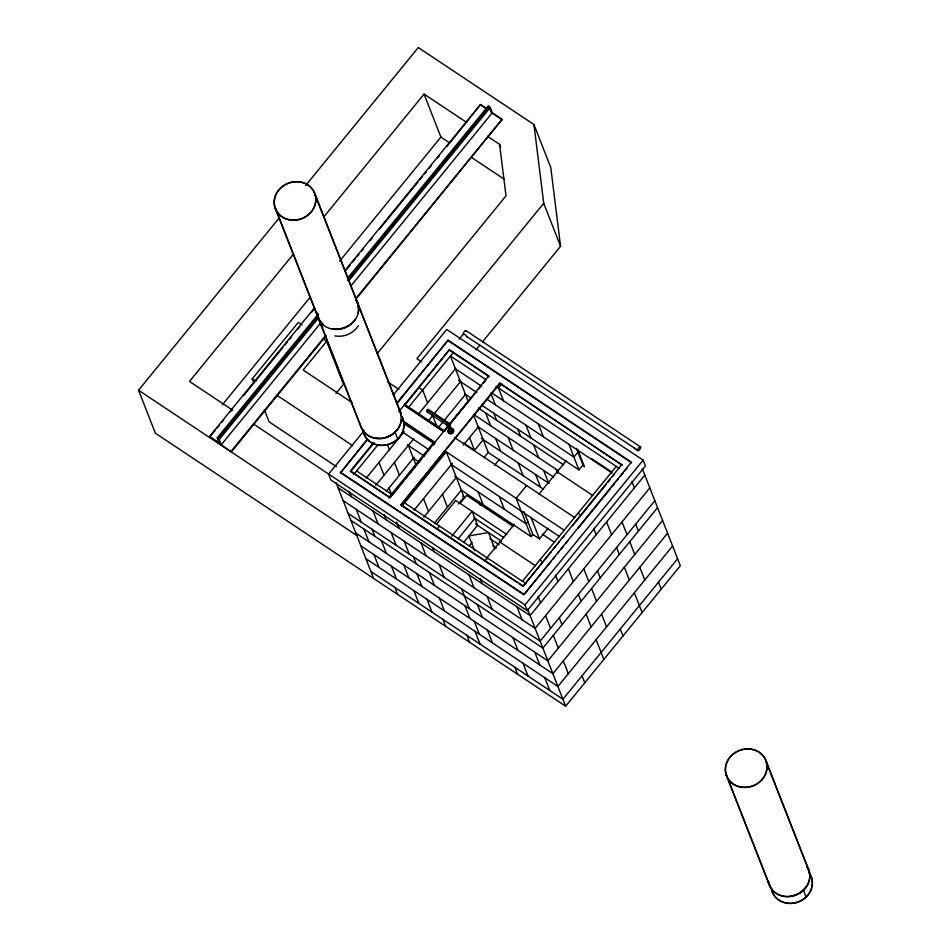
<?xml version="1.0" encoding="UTF-8"?>
<svg xmlns="http://www.w3.org/2000/svg" width="951" height="951" viewBox="0 0 951 951"><rect width="100%" height="100%" fill="white"/><g stroke="black" fill="none" stroke-linecap="round" stroke-linejoin="round"><path stroke-width="1.43" d="M428.105 410.475C429.198 407.099 424.824 412.686 427.463 411.343M447.743 423.552L447.98 422.517L450.394 424.55L448.646 426.678L447.564 425.953M450.394 424.55C449.871 422.613 447.659 425.715 448.646 426.678M466.608 336.939C467.559 336.131 463.208 332.898 463.517 334.574M634.436 447.933L637.978 450.667L636.564 450.239M642.305 468.724L680.334 565.738L565.655 706.213L155.382 433.204L138.537 390.219L279.344 217.731M305.628 185.54L418.274 47.55L533.939 124.51L550.784 167.507L560.567 246.273L482.585 341.801M293.645 253.846L189.499 381.422L232.733 410.202M323.661 217.078L424.063 94.101L466.703 122.477M222.296 404.876L310.49 296.843M339.578 261.216L440.907 137.087L424.063 94.101M253.81 382.861L252.229 378.831L298.281 322.425L301.978 324.897M220.608 444.39L209.47 436.545L314.508 307.874M344.524 271.106L480.517 104.527L486.65 108.604M209.696 437.127L215.318 430.232M217.197 427.938L219.075 425.644M221.88 422.196L223.758 419.89M230.332 411.854L232.199 409.56M243.456 395.771L282.851 347.519M284.729 345.213L287.535 341.766M289.413 339.471L291.291 337.177M297.853 329.129L299.731 326.835M311.928 311.904L314.733 308.457M345.689 270.536L350.372 264.794M352.25 262.5L355.068 259.052M356.946 256.758L358.824 254.452M361.63 251.016L363.508 248.71M370.07 240.674L371.948 238.368M379.449 229.179L417.905 182.081M419.783 179.787L422.601 176.339M424.467 174.033L426.345 171.739M429.163 168.291L431.041 165.997M437.603 157.949L439.481 155.655M446.982 146.466L480.517 104.527M209.47 436.545L219.289 443.083L217.232 437.852L318.526 313.771M347.602 278.156L488.291 105.834L489.385 106.56L491.655 112.361M220.37 444.676L218.1 438.863L318.454 315.934M347.531 280.319L489.385 106.56M326.015 335.893L231.283 451.939L221.238 444.818L219.182 439.588L318.609 317.812M348.613 281.044L490.24 107.57L489.147 106.845L491.429 112.646M221.238 444.818L320.653 323.043M350.669 286.275L492.285 112.789L490.24 107.57M231.057 451.356L325.789 335.311M355.793 298.555L502.104 119.327L492.285 112.789M356.031 299.137L502.104 119.327M322.948 338.841L326.645 341.314L303.191 370.046L352.155 402.63M335.988 393.488L343.489 384.299L326.645 341.314M377.131 353.724L506.003 195.87L499.596 144.362L487.411 136.255M533.939 124.51L543.722 203.288L416.883 358.658L421.733 361.879M364.209 430.53L328.57 474.18L330.853 479.993L527.258 610.685L645.408 465.954L643.138 460.153L446.732 329.45L393.274 394.927M400.846 512.851L340.565 472.73L367.502 438.875M396.543 403.307L448.064 340.196L631.369 462.174L523.87 594.72L551.045 561.447M340.565 472.73L367.728 439.457M396.769 403.89L448.064 340.196M421.685 458.846L389.898 497.789L350.36 471.042L373.719 442.429M398.933 411.557L449.407 349.73L488.719 375.883L488.077 377.535M350.586 471.625L373.945 443.011M404.781 405.245L449.407 349.73M459.167 339.186L463.422 333.979M353.641 474.597L377.88 444.902M408.728 407.111L453.401 352.393M366.111 478.234L404.163 431.623M418.143 414.493L455.612 368.608M476.011 349.861L479.768 345.249M375.764 485.319L413.828 438.696M428.021 421.317L460.617 381.387M386.261 491.382L414.184 457.181M438.423 427.486L465.633 394.166M447.339 424.158L448.206 423.1M388.543 497.849L433.228 443.118M389.898 497.789L488.719 375.883M415.218 466.228L391.741 494.984L389.007 488.018M443.951 431.029L447.85 426.262M449.55 424.182L468.356 401.132M423.564 456.551L426.369 453.116M428.235 450.833L430.102 448.539M432.907 445.104L434.785 442.809M445.068 430.221L447.873 426.785M450.679 423.35L476.855 391.277M478.722 388.983L481.527 385.547M483.393 383.265L485.272 380.971M499.857 383.728L400.811 505.052L499.62 383.146L622.025 465.027L499.62 383.146M401.643 506.562L446.316 451.832L464.076 497.135M501.914 383.717L498.443 387.972L503.448 400.751M463.375 445.068L478.626 426.393M414.089 510.212L452.426 463.256M463.815 443.19L474.525 450.322L483.631 439.172M423.789 517.261L456.504 477.176M483.881 457.788L488.22 452.462L473.705 415.397M434.393 523.181L461.508 489.955M436.319 524.263L455.743 500.476L506.883 534.51M436.925 529.338L439.528 526.141M458.477 503.994L464.243 496.933M460.106 503.376L466.62 495.4L513.397 526.521M494.639 465.229L499.548 459.214M451.761 536.293L472.1 511.365L477.568 525.309M458.168 538.753L474.953 518.188M463.696 542.296L477.687 525.166M469.2 545.874L472.029 542.415M526.581 485.533L516.155 498.3L531.181 536.637L532.917 534.51L523.953 511.638M486.163 558.772L514.384 524.215M538.955 494.104L566.261 460.664M484.939 561.28L487.542 558.094M578.267 451.784L573.928 457.098L486.52 398.945M527.9 521.73L526.165 523.858L454.768 476.344M481.634 405.138L578.933 469.889L583.284 464.563M532.917 534.51L539.455 538.872L548.145 528.221M522.456 581.323L616.284 466.394M551.021 552.008L522.991 586.351L621.799 464.457M552.888 549.726L555.693 546.29M557.559 544.008L559.426 541.713M562.231 538.278L564.098 535.995M572.514 525.689L606.144 484.487M608.01 482.205L609.888 479.91M612.682 476.475L614.548 474.192M552.911 559.152L554.79 556.858M557.595 553.411L559.473 551.116M561.34 548.822L563.218 546.528M566.023 543.08L567.902 540.786M578.208 528.162L610.055 489.147M611.933 486.853L614.738 483.417M616.617 481.123L618.483 478.829M620.361 476.534L623.167 473.087M625.045 470.793L626.911 468.498M527.258 610.685L524.976 604.884L643.138 460.153M644.814 475.12L530.135 615.594L338.092 487.804M649.818 487.899L535.14 628.373L343.109 500.583M654.835 500.678L540.156 641.152L348.114 513.362M657.557 507.644L542.89 648.118L350.848 520.328M662.574 520.435L547.895 660.897L355.852 533.107M667.578 533.214L552.9 673.677L360.857 545.886M672.583 545.993L557.916 686.467L365.873 558.665M677.599 558.772L562.921 699.247L370.878 571.456M446.875 424.61L446.245 424.645M448.824 432.776L449.229 433.145A2.829 2.532 -21.4 0 0 453.461 431.457A2.829 2.532 -21.4 0 0 450.608 428.354M480.742 105.109L486.805 109.139M492.642 113.454L502.342 119.909M440.907 137.087L449.431 142.757M471.363 157.355L504.268 179.24M466.026 330.639L640.701 447.053A2.259 0.844 -56.4 0 1 639.821 449.324L639.452 449.764A2.259 0.844 -56.4 0 1 637.943 450.441L637.848 450.192A2.259 0.844 -56.4 0 1 638.906 447.695A2.259 0.844 -56.4 0 1 640.605 446.815M467.048 336.713L634.258 447.98M448.29 340.779L631.595 462.757M449.633 350.313L488.945 376.465M486.127 379.782L450.429 356.031L468.189 401.346M495.982 386.344L619.493 468.534M591.581 458.596L611.267 471.684M454.661 368.287L481.741 386.308M491.144 392.561L612.159 473.087M458.43 380.245L476.903 392.537M464.563 393.773L471.28 398.243M478.27 408.05L563.646 464.861M473.646 414.422L558.451 470.852M557.155 471.815L592.758 495.495M477.426 426.381L553.744 477.164M419.058 387.711L422.636 390.088L427.641 402.867M481.206 438.34L549.131 483.548M387.925 382.088L398.921 389.399M428.342 409.441L450.156 423.968M427.237 409.929L449.062 424.455M426.607 411.569L448.42 426.096M487.447 451.939L543.057 488.957M578.065 513.219L580.443 514.8M404.282 404.151L445.044 431.279M454.935 437.852L574.582 517.475M443.499 431.267L404.187 405.114L442.5 431.041M402.784 420.758L434.964 442.595L403.022 421.341M403.747 423.492L434.619 444.046M444.509 450.619L564.157 530.242M402.57 432.17L428.521 449.431M450.75 464.219L559.319 536.471M542.248 534.153L554.528 542.32M407.266 444.735L424.122 455.957M413.328 458.216L419.498 462.329M461.009 489.943L531.181 536.637M462.626 496.172L465.087 497.813M539.835 560.044L542.213 561.625M473.919 517.724L503.638 537.505M475.417 523.87L501.569 541.285M499.822 542.046L535.413 565.738M252.229 378.831L255.914 381.28M276.753 395.152L352.785 445.746M489.908 538.67L499.073 544.768M492.63 545.636L496.232 548.038M356.601 470.959L391.527 494.199M404.615 502.913L526.034 583.7M350.36 471.042L389.672 497.207M400.585 504.47L522.765 585.768M402.047 505.873L516.821 582.238M519.294 583.89L522.991 586.351M336.523 466.703L269.074 421.816L264.342 409.726M340.339 472.16L523.644 594.137M403.307 514.491L409.453 518.58M411.914 520.221L523.87 594.72M253.739 424.182L524.976 604.884M217.232 437.852L218.326 438.577L220.145 443.225M218.1 438.863L219.182 439.588M138.537 390.219L356.768 535.437M634.876 448.765L634.424 447.945M448.813 432.824L449.193 433.133A2.829 2.532 -21.4 0 1 449.241 428.877M766.482 762.024A21.195 19.02 -21.4 0 1 740.532 787.095A21.195 19.02 -21.4 0 1 731.604 755.356A21.195 19.02 -21.4 0 1 766.482 762.024L809.277 871.235M766.292 762.084A21.005 18.842 -21.4 0 1 740.591 786.917A21.005 18.842 -21.4 0 1 731.735 755.474A21.005 18.842 -21.4 0 1 766.292 762.084L809.087 871.294M543.722 203.288L560.567 246.273M803.345 889.934L806.068 896.912M631.88 481.503L634.388 487.887M499.596 144.362L500.654 147.048M635.72 524.096L638.454 531.062M658.484 582.178L661.218 589.156M726.124 774.233L768.919 883.443M725.934 774.292L768.729 883.503M622.025 521.956L627.03 534.735M629.764 541.701L634.769 554.481M639.773 567.26L644.79 580.039M606.583 521.944L611.6 534.724M616.605 547.503L619.339 554.469M624.343 567.248L629.348 580.039M634.365 592.818L642.103 612.563M577.709 449.514L584.496 466.822M576.461 448.373L583.415 466.121M568.924 444.319L578.933 469.889M593.662 528.316L596.158 534.712M597.49 570.909L600.224 577.887M620.254 629.003L622.988 635.981M538.373 423.991L543.378 436.771M556.121 469.307L557.631 473.134M583.795 568.781L588.8 581.56M591.534 588.526L596.55 601.305M601.555 614.084L606.56 626.864M525.915 425.156L530.931 437.935M533.654 444.902L538.67 457.693M543.675 470.472L548.679 483.251M517.831 429.222L520.566 436.188M535.591 474.537L540.596 487.316M568.365 568.769L573.37 581.548M578.374 594.327L581.109 601.294M586.125 614.073L591.13 626.864M596.134 639.643L603.873 659.388M491.358 394.606L495.364 404.829M508.119 437.353L513.124 450.132M518.129 462.911L523.145 475.702M493.831 413.245L496.565 420.223M555.432 575.141L557.94 581.536M531.027 517.344L539.455 538.872M485.652 412.96L490.657 425.739M495.661 438.518L500.678 451.297M559.271 617.734L561.993 624.712M582.036 675.828L584.77 682.806M499.334 496.553L504.339 509.332M538.052 596.432L540.56 602.815M545.565 615.594L550.581 628.385M553.316 635.351L558.32 648.13M563.325 660.909L568.341 673.688M469.521 437.543L474.525 450.322M527.627 609.199L565.655 706.213M478.163 491.905L483.167 504.696M451.998 430.72L449.3 423.825A1.415 1.272 -21.4 0 1 449.597 425.513A1.415 1.272 -21.4 0 1 447.766 426.06A1.415 1.272 -21.4 0 1 447.148 424.455M449.526 425.608L452.224 432.515M478.805 501.783L480.172 505.266M447.873 425.525L449.49 429.638M447.339 425.37L450.239 432.8M494.829 548.763L488.481 532.572L468.879 535.948L474.692 550.795M517.047 606.881L522.051 619.66M534.795 652.184L539.811 664.963M544.816 677.754L549.821 690.533M432.646 415.646L437.163 427.142M512.981 637.669L517.986 650.448M522.991 663.227L528.007 676.006M480.124 578.529L482.121 583.641M487.138 596.42L492.142 609.199M514.907 667.293L517.641 674.271M442.429 494.413L447.445 507.192M469.033 574.927L474.038 587.706M477.414 604.551L482.43 617.342M487.435 630.121L492.44 642.9M315.304 194.8A21.195 19.02 -21.4 0 1 289.366 219.871A21.195 19.02 -21.4 0 1 280.426 188.12A21.195 19.02 -21.4 0 1 315.304 194.8L400.906 413.221M315.114 194.86A21.005 18.842 -21.4 0 1 289.413 219.693A21.005 18.842 -21.4 0 1 280.569 188.25A21.005 18.842 -21.4 0 1 315.114 194.86L400.716 413.281A21.005 18.842 -21.4 0 0 398.707 408.787M408.324 445.437L416.062 465.194M461.592 588.871L469.33 608.628M474.335 621.407L479.352 634.186M423.528 498.657L428.532 511.448M464.968 605.716L469.972 618.495M474.989 631.274L479.993 644.065M394.962 431.92L397.696 438.898M432.61 547.859L434.12 551.699M439.124 564.478L444.129 577.257M466.905 635.351L469.628 642.317M387.414 444.581L389.411 449.692M394.427 462.471L399.432 475.25M421.02 542.985L426.036 555.764M429.412 572.609L434.417 585.388M439.421 598.167L444.438 610.946M442.893 619.374L445.627 626.34M378.985 462.459L384.002 475.238M413.578 556.929L416.312 563.895M274.946 207.009L360.548 425.43A21.005 18.842 -21.4 0 0 373.731 437.829M274.756 207.056L360.358 425.489A21.195 19.02 -21.4 0 0 388.4 436.723A21.195 19.02 -21.4 0 0 398.885 408.692M396.698 522.063L399.206 528.459M404.211 541.238L409.215 554.017M416.954 573.774L421.971 586.553M426.975 599.332L431.98 612.111M384.109 514.634L386.106 519.745M391.111 532.524L396.127 545.303M403.866 565.06L408.871 577.839M413.875 590.619L418.892 603.398M373.018 511.032L378.022 523.811M381.399 540.655L386.403 553.434M391.42 566.225L396.424 579.004M372.114 529.327L374.849 536.305M394.879 587.421L397.613 594.399M349.183 491.394L351.192 496.505M356.197 509.296L361.202 522.075M363.936 529.041L368.952 541.82M373.957 554.599L378.962 567.378M336.095 482.68L373.612 578.422M356.078 299.482A21.195 19.02 -21.4 0 1 343.656 328.261A21.195 19.02 -21.4 0 1 316.945 312.582M356.363 300.73A20.803 18.663 -21.4 0 1 358.361 308.992M347.876 325.955A20.803 18.663 -21.4 0 1 338.913 328.951M337.569 329.07A20.803 18.663 -21.4 0 1 334.895 329.058M323.138 324.35A20.803 18.663 -21.4 0 1 318.312 317.313M317.943 316.16A20.803 18.663 -21.4 0 1 317.444 313.759M355.912 299.577A21.005 18.842 -21.4 0 1 358.111 312.736M355.65 318.68A21.005 18.842 -21.4 0 1 332.22 328.903M322.995 324.481A21.005 18.842 -21.4 0 1 317.254 313.794M358.384 325.658A21.005 18.842 -21.4 0 1 334.954 335.869M322.484 327.679A21.005 18.842 -21.4 0 1 320.475 323.185M359.264 307.613A21.005 18.842 -21.4 0 1 360.655 311.036M322.662 327.584A20.803 18.663 -21.4 0 1 320.665 323.126M359.086 307.696A20.803 18.663 -21.4 0 1 360.465 311.096M396.769 429.959A20.803 18.663 -21.4 0 1 392.929 433.668M390.671 435.166A20.803 18.663 -21.4 0 1 385.702 437.341M380.376 438.28A20.803 18.663 -21.4 0 1 375.074 437.935M362.723 429.828A20.803 18.663 -21.4 0 1 361.107 426.535M399.158 409.94A20.803 18.663 -21.4 0 1 400.526 413.34M401.013 414.481A21.005 18.842 -21.4 0 1 400.906 421.947M400.585 423.171A21.005 18.842 -21.4 0 1 375.015 438.114M402.071 416.823A21.005 18.842 -21.4 0 1 389.137 444.272A21.005 18.842 -21.4 0 1 362.783 429.983M401.893 416.918A20.803 18.663 -21.4 0 1 389.078 444.105A20.803 18.663 -21.4 0 1 362.973 429.947M807.256 866.706A21.195 19.02 -21.4 0 1 795.476 895.26A21.195 19.02 -21.4 0 1 768.23 881.054M808.909 871.354A20.803 18.663 -21.4 0 1 809.396 873.755M806.65 885.833A20.803 18.663 -21.4 0 1 799.042 893.179M797.865 893.833A20.803 18.663 -21.4 0 1 790.091 896.187M770.488 886.784A20.803 18.663 -21.4 0 1 769.109 883.384M806.912 866.908A20.803 18.663 -21.4 0 1 808.528 870.201M807.09 866.801A21.005 18.842 -21.4 0 1 809.705 874.956M809.729 876.204A21.005 18.842 -21.4 0 1 790.103 896.365A21.005 18.842 -21.4 0 1 768.42 881.018M809.812 873.779A21.005 18.842 -21.4 0 1 798.151 902.059A21.005 18.842 -21.4 0 1 771.154 887.996M809.646 873.874A20.803 18.663 -21.4 0 1 811.821 886.903M811.5 888.127A20.803 18.663 -21.4 0 1 790.138 903.307A20.803 18.663 -21.4 0 1 771.356 887.961M448.278 423.623A1.415 1.272 -21.4 0 1 448.991 423.67M451.428 428.592A2.829 2.532 -21.4 0 1 453.377 432.111A2.829 2.532 -21.4 0 1 449.027 433.192A2.829 2.532 -21.4 0 1 449.324 429.115M451.345 429.697A1.415 1.272 -21.4 0 1 452.01 431.445A1.415 1.272 -21.4 0 1 450.013 432.039A1.415 1.272 -21.4 0 1 449.692 430.185M452.153 431.576A1.415 1.272 -21.4 0 1 451.38 432.301M451.749 430.078A1.415 1.272 -21.4 0 1 451.998 430.304M463.553 334.383A2.259 0.844 -56.4 0 1 464.326 331.519A2.259 0.844 -56.4 0 1 466.109 331.233M453.116 431.148A1.843 1.652 -21.4 0 1 450.298 433.264"/></g></svg>
